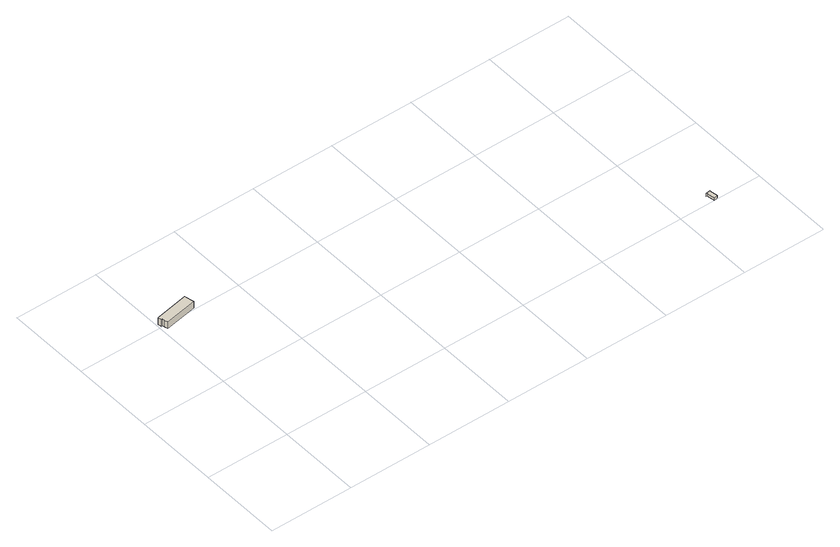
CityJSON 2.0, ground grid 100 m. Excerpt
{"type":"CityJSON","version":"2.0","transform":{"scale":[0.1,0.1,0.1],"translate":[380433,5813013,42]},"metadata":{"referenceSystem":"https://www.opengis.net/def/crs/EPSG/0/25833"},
"CityObjects":{
"building1":{"type":"Building","attributes":{"name":"BWB-Wasserwerk Riemeisterfenn","Gemeindeschluessel":"11000006","BezugspunktDach":"2200","function":"31001_2511","measuredHeight":13.02,"storeysAboveGround":2},"address":[{"country":"Germany","locality":"Berlin","thoroughfareNumber":"200","thoroughfareName":"Onkel-Tom-Straße"}],"geometry":[{"type":"Solid","lod":"1","boundaries":[[[[0,1,2,3,4,5,6,7]],[[8,9,10,11,12,13,14,15]],[[8,15,7,6]],[[9,8,6,5]],[[10,9,5,4]],[[11,10,4,3]],[[12,11,3,2]],[[13,12,2,1]],[[14,13,1,0]],[[15,14,0,7]]]]}]},
"building2":{"type":"Building","attributes":{"Gemeindeschluessel":"11000006","BezugspunktDach":"2200","function":"31001_3200","measuredHeight":3.46,"storeysAboveGround":1},"address":[{"country":"Germany","locality":"Berlin","thoroughfareNumber":"172 (2)","thoroughfareName":"Onkel-Tom-Straße"}],"geometry":[{"type":"Solid","lod":"1","boundaries":[[[[16,17,18,19,20,21,22,23]],[[24,25,26,27,28,29,30,31]],[[24,31,23,22]],[[25,24,22,21]],[[26,25,21,20]],[[27,26,20,19]],[[28,27,19,18]],[[29,28,18,17]],[[30,29,17,16]],[[31,30,16,23]]]]}]}
},
"vertices":[
[17,1994,112],[31,1996,112],[37,1967,112],[46,1925,112],[433,1998,112],[410,2113,112],[22,2039,112],[7,2036,112],[22,2039,24],[410,2113,24],[433,1998,24],[46,1925,24],[37,1967,24],[31,1996,24],[17,1994,24],[7,2036,24],
[5403,103,39],[5413,104,39],[5429,7,39],[5473,14,39],[5457,111,39],[5462,111,39],[5462,113,39],[5403,105,39],[5462,113,4],[5462,111,4],[5457,111,4],[5473,14,4],[5429,7,4],[5413,104,4],[5403,103,4],[5403,105,4]
]}
